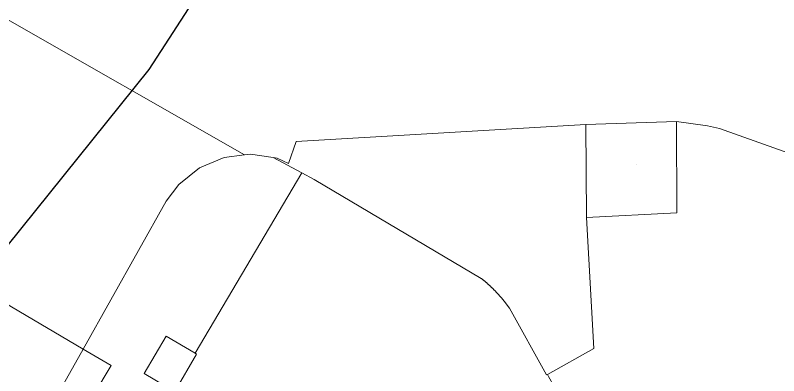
# Model space of a CAD drawing. Header units: metres. Extents: x 0 to 105485, y 0 to 425721.
# Drawn here: x 104945.81 to 104962.32, y 425448.38 to 425456.17 of the extents above; entities that cross this region are included whole.
import ezdxf

# ---------------------------------------------------------------- set-up
doc = ezdxf.new("R2010")
doc.units = ezdxf.units.M
doc.header["$MEASUREMENT"] = 0
doc.linetypes.add('IE-TERREINAFSCHEIDING_KUNSTMATIG-SO', pattern=[11, 4, -1, 4, -2])
for name, color, linetype, lineweight in [('B-XX-GR-BOOM-G', 90, 'Continuous', 13), ('B-XX-IE-TERREINAFSCHEIDING_KUNSTMATIG_MUUR-G', 90, 'IE-TERREINAFSCHEIDING_KUNSTMATIG-SO', 18), ('B-XX-KW-KUNSTWERK_DEK-G', 170, 'Continuous', 18), ('B-XX-VH-GESLOTENVERHARDING-G', 10, 'Continuous', 18), ('B-XX-VH-ONVERHARD_ZAND-G', 210, 'Continuous', 18), ('B-XX-VH-OPENVERHARDING-G', 90, 'Continuous', 18)]:
    doc.layers.add(name, color=color, linetype=linetype, lineweight=lineweight)
doc.layers.add('GIS-WEGVAKKEN', color=2, linetype='Continuous')

msp = doc.modelspace()

# ---------------------------------------------------------------- linework, layer by layer
at = {"layer": 'B-XX-GR-BOOM-G', "color": 0, "true_color": 0x604a38}
msp.add_polyline3d([(104959.234, 425452.938, 3.417689669930569), (104959.234, 425452.938, 6.21768966993057)], dxfattribs=at)
at = {"layer": 'B-XX-IE-TERREINAFSCHEIDING_KUNSTMATIG_MUUR-G', "ltscale": 0.5}
msp.add_lwpolyline([(104949.698, 425448.866), (104949.068, 425449.234), (104948.597, 425448.426), (104949.057, 425448.158), (104949.221, 425448.063), (104949.259, 425448.041), (104949.729, 425448.848)], close=True, dxfattribs=at)
at = {"layer": 'B-XX-KW-KUNSTWERK_DEK-G', "ltscale": 0.5}
msp.add_lwpolyline([(104939.785, 425432.99), (104943.514, 425439.216), (104946.042, 425443.642), (104945.204, 425444.142), (104947.881, 425448.599), (104947.275, 425448.956), (104942.934, 425451.513), (104942.437, 425451.805), (104939.79, 425447.408), (104939.165, 425447.817), (104933.841, 425438.964), (104930.926, 425434.03)], dxfattribs=at)
at = {"layer": 'B-XX-VH-GESLOTENVERHARDING-G', "ltscale": 0.5}
for points in [[(104947.275, 425448.956), (104942.934, 425451.513), (104934.367, 425436.982), (104928.661, 425427.249), (104928.681, 425427.237), (104929.171, 425426.947), (104929.213, 425426.922), (104932.395, 425425.035), (104932.926, 425424.721), (104933.003, 425424.675), (104938.715, 425434.36), (104945.608, 425445.992)], [(104933.003, 425424.675), (104933.057, 425424.643), (104934.318, 425423.896), (104934.403, 425423.845), (104934.696, 425424.328), (104939.785, 425432.99), (104943.514, 425439.216), (104946.042, 425443.642), (104945.204, 425444.142), (104947.881, 425448.599), (104947.275, 425448.956), (104945.608, 425445.992), (104938.715, 425434.36)]]:
    msp.add_lwpolyline(points, close=True, dxfattribs=at)
at = {"layer": 'B-XX-VH-ONVERHARD_ZAND-G', "ltscale": 0.5}
msp.add_lwpolyline([(104960.104, 425453.874), (104958.144, 425453.808), (104958.161, 425451.8), (104960.114, 425451.903)], close=True, dxfattribs=at)
at = {"layer": 'B-XX-VH-OPENVERHARDING-G', "ltscale": 0.5}
for points in [[(104922.062, 425493.632), (104945.605, 425461.678), (104945.898, 425461.107), (104946.19, 425460.243), (104946.326, 425459.341), (104946.303, 425458.429), (104946.121, 425457.536), (104945.547, 425456.198), (104945.534, 425456.138), (104950.76, 425453.15), (104950.896, 425453.167), (104951.386, 425453.094), (104951.473, 425453.081), (104951.718, 425452.969), (104951.884, 425453.439), (104958.144, 425453.808), (104960.104, 425453.874), (104960.773, 425453.777), (104961.033, 425453.725), (104964.336, 425452.55)], [(104964.336, 425452.55), (104961.033, 425453.725), (104960.773, 425453.777), (104960.104, 425453.874), (104960.114, 425451.903), (104958.161, 425451.8), (104958.318, 425448.972), (104957.315, 425448.408), (104957.34, 425448.364), (104958.073, 425447.068), (104958.506, 425446.299), (104959.798, 425444), (104965.095, 425446.952)], [(104949.057, 425448.158), (104948.597, 425448.426), (104949.068, 425449.234), (104949.698, 425448.866), (104952.005, 425452.762), (104951.386, 425453.094), (104950.896, 425453.167), (104950.76, 425453.15), (104950.327, 425453.097), (104949.794, 425452.871), (104949.343, 425452.509), (104949.07, 425452.149), (104947.275, 425448.956), (104942.934, 425451.513)], [(104957.34, 425448.364), (104957.315, 425448.408), (104957.296, 425448.397), (104956.493, 425449.843), (104956.493, 425449.843), (104956.4877551274, 425449.8502533424), (104956.4824905979, 425449.8574924301), (104956.4772064501, 425449.8647172101), (104956.471902723, 425449.8719276292), (104956.4665794556, 425449.8791236341), (104956.461236687, 425449.8863051722), (104956.4558744567, 425449.8934721903), (104956.450492804, 425449.9006246359), (104956.4450917686, 425449.9077624563), (104956.4396713901, 425449.9148855989), (104956.4342317085, 425449.9219940114), (104956.4287727638, 425449.9290876414), (104956.4232945963, 425449.9361664368), (104956.4177972461, 425449.9432303453), (104956.4122807537, 425449.9502793152), (104956.4067451598, 425449.9573132944), (104956.4011905051, 425449.9643322313), (104956.3956168305, 425449.9713360741), (104956.3900241769, 425449.9783247714), (104956.3844125856, 425449.9852982717), (104956.3787820977, 425449.9922565236), (104956.3731327549, 425449.9991994761), (104956.3674645985, 425450.0061270779), (104956.3617776704, 425450.0130392782), (104956.3560720124, 425450.019936026), (104956.3503476665, 425450.0268172706), (104956.3446046747, 425450.0336829614), (104956.3388430795, 425450.0405330478), (104956.333062923, 425450.0473674794), (104956.327264248, 425450.0541862059), (104956.3214470971, 425450.0609891772), (104956.315611513, 425450.0677763432), (104956.3097575388, 425450.0745476539), (104956.3038852174, 425450.0813030596), (104956.2979945922, 425450.0880425104), (104956.2920857064, 425450.0947659569), (104956.2861586035, 425450.1014733495), (104956.2802133273, 425450.1081646389), (104956.2742499213, 425450.1148397758), (104956.2682684295, 425450.1214987111), (104956.2622688959, 425450.1281413959), (104956.2562513647, 425450.1347677811), (104956.2502158801, 425450.1413778182), (104956.2441624866, 425450.1479714583), (104956.2380912287, 425450.1545486531), (104956.232002151, 425450.1611093541), (104956.2258952985, 425450.167653513), (104956.219770716, 425450.1741810816), (104956.2136284486, 425450.180692012), (104956.2074685414, 425450.1871862562), (104956.2012910399, 425450.1936637664), (104956.1950959895, 425450.200124495), (104956.1888834357, 425450.2065683944), (104956.1826534244, 425450.2129954172), (104956.1764060012, 425450.2194055161), (104956.1701412123, 425450.2257986439), (104956.1638591037, 425450.2321747537), (104956.1575597217, 425450.2385337983), (104956.1512431125, 425450.2448757312), (104956.1449093227, 425450.2512005055), (104956.1385583989, 425450.2575080749), (104956.1321903879, 425450.2637983927), (104956.1258053364, 425450.2700714128), (104956.1194032915, 425450.276327089), (104956.1129843002, 425450.2825653752), (104956.1065484099, 425450.2887862256), (104956.1000956679, 425450.2949895944), (104956.0936261216, 425450.3011754359), (104956.0871398187, 425450.3073437046), (104956.080636807, 425450.313494355), (104956.0741171342, 425450.3196273421), (104956.0675808483, 425450.3257426205), (104956.0610279974, 425450.3318401453), (104956.0544586298, 425450.3379198718), (104956.0478727938, 425450.343981755), (104956.0412705379, 425450.3500257503), (104956.0346519106, 425450.3560518135), (104956.0280169607, 425450.3620599), (104956.021365737, 425450.3680499657), (104956.0146982884, 425450.3740219664), (104956.008014664, 425450.3799758582), (104956.0013149129, 425450.3859115974), (104955.9945990846, 425450.3918291403), (104955.9878672283, 425450.3977284431), (104955.9811193937, 425450.4036094627), (104955.9743556303, 425450.4094721557), (104955.9675759881, 425450.415316479), (104955.9607805168, 425450.4211423895), (104955.9539692664, 425450.4269498444), (104955.9471422872, 425450.4327388009), (104955.9402996292, 425450.4385092165), (104955.933441343, 425450.4442610487), (104955.9265674789, 425450.4499942551), (104955.9196780875, 425450.4557087936), (104955.9127732195, 425450.4614046221), (104955.9058529258, 425450.4670816987), (104955.8989172573, 425450.4727399816), (104955.891966265, 425450.4783794292), (104955.885, 425450.484), (104955.885, 425450.484), (104952.268, 425452.621), (104952.005, 425452.762), (104949.698, 425448.866), (104949.729, 425448.848), (104949.259, 425448.041)]]:
    msp.add_lwpolyline(points, dxfattribs=at)
for points in [[(104949.07, 425452.149), (104949.343, 425452.509), (104949.794, 425452.871), (104950.327, 425453.097), (104950.76, 425453.15), (104945.534, 425456.138), (104944.73, 425454.703), (104944.151, 425453.575), (104942.934, 425451.513), (104947.275, 425448.956)], [(104958.144, 425453.808), (104951.884, 425453.439), (104951.718, 425452.969), (104951.473, 425453.081), (104951.386, 425453.094), (104952.005, 425452.762), (104952.268, 425452.621), (104955.885, 425450.484), (104955.885, 425450.484), (104955.891966265, 425450.4783794292), (104955.8989172573, 425450.4727399816), (104955.9058529258, 425450.4670816987), (104955.9127732195, 425450.4614046221), (104955.9196780875, 425450.4557087936), (104955.9265674789, 425450.4499942551), (104955.933441343, 425450.4442610487), (104955.9402996292, 425450.4385092165), (104955.9471422872, 425450.4327388009), (104955.9539692664, 425450.4269498444), (104955.9607805168, 425450.4211423895), (104955.9675759881, 425450.415316479), (104955.9743556303, 425450.4094721557), (104955.9811193937, 425450.4036094627), (104955.9878672283, 425450.3977284431), (104955.9945990846, 425450.3918291403), (104956.0013149129, 425450.3859115974), (104956.008014664, 425450.3799758582), (104956.0146982884, 425450.3740219664), (104956.021365737, 425450.3680499657), (104956.0280169607, 425450.3620599), (104956.0346519106, 425450.3560518135), (104956.0412705379, 425450.3500257503), (104956.0478727938, 425450.343981755), (104956.0544586298, 425450.3379198718), (104956.0610279974, 425450.3318401453), (104956.0675808483, 425450.3257426205), (104956.0741171342, 425450.3196273421), (104956.080636807, 425450.313494355), (104956.0871398187, 425450.3073437046), (104956.0936261216, 425450.3011754359), (104956.1000956679, 425450.2949895944), (104956.1065484099, 425450.2887862256), (104956.1129843002, 425450.2825653752), (104956.1194032915, 425450.276327089), (104956.1258053364, 425450.2700714128), (104956.1321903879, 425450.2637983927), (104956.1385583989, 425450.2575080749), (104956.1449093227, 425450.2512005055), (104956.1512431125, 425450.2448757312), (104956.1575597217, 425450.2385337983), (104956.1638591037, 425450.2321747537), (104956.1701412123, 425450.2257986439), (104956.1764060012, 425450.2194055161), (104956.1826534244, 425450.2129954172), (104956.1888834357, 425450.2065683944), (104956.1950959895, 425450.200124495), (104956.2012910399, 425450.1936637664), (104956.2074685414, 425450.1871862562), (104956.2136284486, 425450.180692012), (104956.219770716, 425450.1741810816), (104956.2258952985, 425450.167653513), (104956.232002151, 425450.1611093541), (104956.2380912287, 425450.1545486531), (104956.2441624866, 425450.1479714583), (104956.2502158801, 425450.1413778182), (104956.2562513647, 425450.1347677811), (104956.2622688959, 425450.1281413959), (104956.2682684295, 425450.1214987111), (104956.2742499213, 425450.1148397758), (104956.2802133273, 425450.1081646389), (104956.2861586035, 425450.1014733495), (104956.2920857064, 425450.0947659569), (104956.2979945922, 425450.0880425104), (104956.3038852174, 425450.0813030596), (104956.3097575388, 425450.0745476539), (104956.315611513, 425450.0677763432), (104956.3214470971, 425450.0609891772), (104956.327264248, 425450.0541862059), (104956.333062923, 425450.0473674794), (104956.3388430795, 425450.0405330478), (104956.3446046747, 425450.0336829614), (104956.3503476665, 425450.0268172706), (104956.3560720124, 425450.019936026), (104956.3617776704, 425450.0130392782), (104956.3674645985, 425450.0061270779), (104956.3731327549, 425449.9991994761), (104956.3787820977, 425449.9922565236), (104956.3844125856, 425449.9852982717), (104956.3900241769, 425449.9783247714), (104956.3956168305, 425449.9713360741), (104956.4011905051, 425449.9643322313), (104956.4067451598, 425449.9573132944), (104956.4122807537, 425449.9502793152), (104956.4177972461, 425449.9432303453), (104956.4232945963, 425449.9361664368), (104956.4287727638, 425449.9290876414), (104956.4342317085, 425449.9219940114), (104956.4396713901, 425449.9148855989), (104956.4450917686, 425449.9077624563), (104956.450492804, 425449.9006246359), (104956.4558744567, 425449.8934721903), (104956.461236687, 425449.8863051722), (104956.4665794556, 425449.8791236341), (104956.471902723, 425449.8719276292), (104956.4772064501, 425449.8647172101), (104956.4824905979, 425449.8574924301), (104956.4877551274, 425449.8502533424), (104956.493, 425449.843), (104956.493, 425449.843), (104957.296, 425448.397), (104957.315, 425448.408), (104958.318, 425448.972), (104958.161, 425451.8)]]:
    msp.add_lwpolyline(points, close=True, dxfattribs=at)
at = {"layer": 'GIS-WEGVAKKEN'}
msp.add_lwpolyline([(104918.8891000003, 425404.5168999992), (104923.12, 425412.79), (104945.63, 425451.18), (104948.7, 425455), (104952.2267000005, 425460.4327999986)], dxfattribs=at)

doc.saveas('drawing.dxf')
